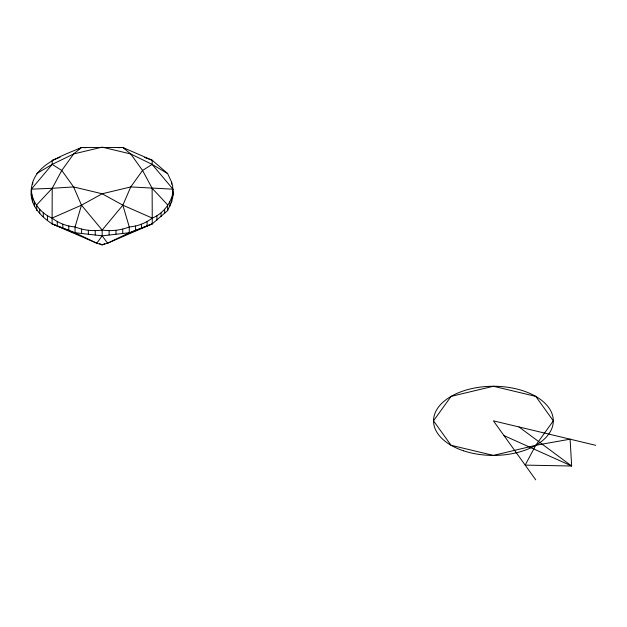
<?xml version="1.0" encoding="UTF-8"?>
<svg xmlns="http://www.w3.org/2000/svg" width="627" height="627" viewBox="0 0 627 627"><rect width="100%" height="100%" fill="white"/><g stroke="black" fill="none" stroke-linecap="round" stroke-linejoin="round"><path stroke-width="0.94" d="M76.455 233.691L52.096 223.87L52.221 188.28L61.783 170.45L73.61 153.968L81.479 147.494L122.861 147.494L152.251 160.261L167.605 173.53L171.633 182.261L172.652 185.968L172.997 194.958L171.633 201.941L167.605 210.609L152.251 223.87L107.593 243.205L102.17 244.875L96.754 243.205L52.096 223.87C40.387 216.127 29.195 204.386 31.35 189.174C33.341 164.305 62.857 155.676 81.479 147.494L86.181 147.674M172.652 198.218L172.997 189.174L152.126 164.392L152.251 160.261L147.423 158.482M31.35 194.958L31.671 190.498M167.605 173.53L152.126 164.392L130.73 153.968L102.17 147.133L73.61 153.968L52.221 164.392L31.35 189.174C31.397 201.745 40.771 213.36 52.096 218.086C58.687 223.228 66.744 226.269 75.068 226.95C83.65 230.336 93.047 231.379 102.17 230.062C111.3 231.379 120.69 230.336 129.272 226.95C137.595 226.269 145.66 223.228 152.251 218.086C162.354 214.089 170.176 204.441 172.652 193.978M56.924 158.482L52.096 160.261L52.221 164.392L61.783 170.45L73.61 186.94L81.479 205.178L75.068 226.95L75.068 232.735L96.754 243.205L102.17 235.846L102.17 230.062L122.861 205.178L130.73 186.94L142.564 170.45L152.126 164.392M127.892 233.691L152.251 223.87L152.251 218.086L122.861 205.178L102.17 193.774L73.61 186.94L52.221 188.28L36.742 204.825L36.742 210.609M78.273 149.445L81.479 147.494M36.742 173.53L52.221 164.392M52.096 218.086L81.479 205.178L102.17 193.774L130.73 186.94L172.997 189.174M104.787 243.652L102.17 244.875L99.552 243.652M152.251 223.87L129.272 232.735L107.593 243.205L102.17 235.846L75.068 232.735L52.096 223.87M57.245 158.365L58.64 157.832M58.985 157.706L60.035 157.306M102.17 235.846L129.272 232.735L129.272 226.95L122.861 205.178M31.35 189.174L52.221 188.28M118.158 147.674L122.861 147.494L125.267 148.96M595.65 445.288L493.41 420.842L535.764 479.867M144.657 157.44L145.354 157.706M145.707 157.832L147.102 158.365M503.998 435.6L571.659 466.018L570.092 439.174L535.764 445.288L493.41 455.414L451.064 445.288L433.523 420.842L451.064 396.389L493.41 386.263L535.764 396.389L553.304 420.842L535.764 445.288L525.175 465.109L571.659 466.018L518.976 426.956M122.861 147.494L130.73 153.968L142.564 170.45L152.126 188.28L167.605 204.825L167.605 210.609M81.479 205.178L102.17 230.062M172.738 191.392L172.997 194.958M152.126 188.28L152.251 218.086M171.633 182.261L171.633 184.126M171.633 198.218L171.633 201.941M169.948 201.847L169.948 206.079M164.635 209.246L164.635 213.486M161.061 212.961L161.061 216.683M156.922 215.915L156.922 220.155M147.102 221.582L147.102 225.822M141.522 224.239L141.522 227.962M135.557 226.033L135.557 230.274M122.727 229.106L122.727 233.338M115.987 230.344L115.987 234.067M109.114 230.665L109.114 234.906M95.233 230.665L95.233 234.906M88.352 230.344L88.352 234.067M81.612 229.106L81.612 233.338M68.79 226.033L68.79 230.274M62.825 224.239L62.825 227.962M57.245 221.582L57.245 225.822M47.425 215.915L47.425 220.155M43.287 212.961L43.287 216.683M39.713 209.246L39.713 213.486M34.399 201.847L34.399 206.079M32.714 182.261L32.714 184.126M32.714 198.218L32.714 201.941M31.695 193.978L31.695 198.218M463.471 450.782A59.886 34.579 0 0 0 553.304 420.842A59.886 34.579 0 0 0 463.471 390.895A59.886 34.579 0 0 0 463.471 450.782"/></g></svg>
